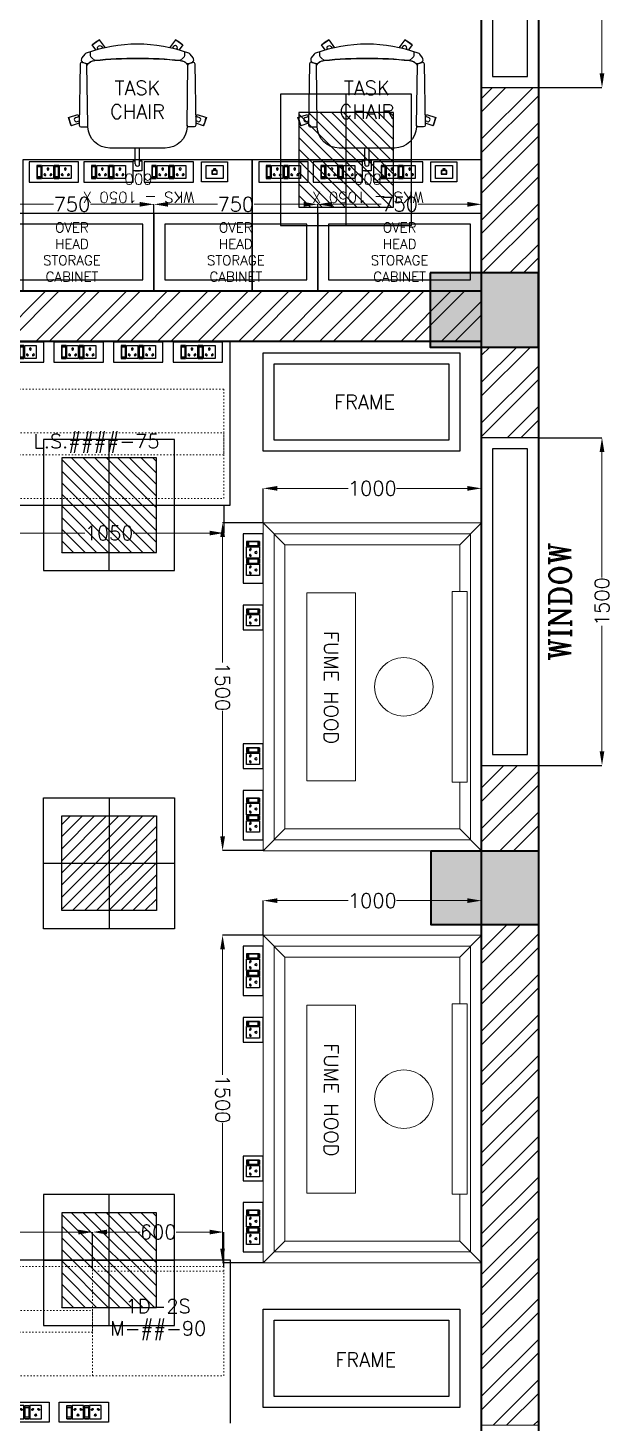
# Model space of a CAD drawing. Extents: x -52083 to 49512, y -145230 to 20224.
# Drawn here: x -26394 to -23734, y -121731 to -115345 of the extents above; entities that cross this region are included whole.
import ezdxf
from ezdxf.enums import TextEntityAlignment as Align

# ---------------------------------------------------------------- set-up
doc = ezdxf.new("R2010")
doc.units = 0
doc.header["$LTSCALE"] = 0.5
doc.header["$MEASUREMENT"] = 0
doc.header["$PDMODE"] = 32
doc.linetypes.add('ACAD_ISO03W100', pattern=[30, 12, -18])
for name, color, linetype, lineweight in [('COL', 1, 'Continuous', 35), ('DIM', 3, 'Continuous', 5), ('ELE-36W EMERGENCY  LED LIGHT', 7, 'Continuous', 25), ('ELE-36W LED LIGHT', 210, 'Continuous', 25), ('Hatch-1', 8, 'Continuous', 5), ('Sa-Block Text', 7, 'Continuous', 18), ('SUDHA', 7, 'Continuous', 13), ('wall-1', 7, 'Continuous', 35)]:
    doc.layers.add(name, color=color, linetype=linetype, lineweight=lineweight)
for name, color, linetype in [('ELE 36W EMERGENCY LIGHT', 5, 'Continuous'), ('ELE 36W LED LIGHT', 6, 'Continuous'), ('Godrej chairs', 22, 'Continuous'), ('Godrej Furniture', 21, 'Continuous'), ('PDF_Text', 5, 'Continuous'), ('SA-3MRP', 1, 'Continuous'), ('SA-6MRP', 1, 'Continuous'), ('SA-6MUP', 223, 'Continuous'), ('SA-FUR', 3, 'Continuous'), ('SA-Lan', 3, 'Continuous')]:
    doc.layers.add(name, color=color, linetype=linetype)
doc.styles.add('RomanS', font='romans.shx')
doc.styles.get("Standard").update_dxf_attribs({"font": 'romans.shx'})
doc.dimstyles.new('Sa-dim', dxfattribs={"dimtxt": 65, "dimasz": 65, "dimexe": 0, "dimexo": 0, "dimtad": 0, "dimdec": 0, "dimdsep": 46, "dimtxsty": 'Standard', "dimcen": 0, "dimclrd": 256, "dimclre": 7, "dimclrt": 1, "dimadec": 0, "dimazin": 0, "dimtfac": 1, "dimtdec": 0, "dimtmove": 0, "dimatfit": 3, "dimfxl": 1, "dimlwd": -1, "dimarcsym": 0})
pattern_1 = [(45, (22946.7, -16431.28), (-92.80777, 92.80777), []), (45, (23008.57, -16431.28), (-92.80777, 92.80777), [])]

# ---------------------------------------------------------------- blocks, each defined once
blk = doc.blocks.new('*U109')
at = {"color": 5}
blk.add_wipeout([(50, 400), (50, 240), (1450, 240), (1450, 400)], dxfattribs=at)
blk.add_wipeout([(0, 450), (0, 190), (1500, 190), (1500, 450)], dxfattribs=at)
for points in [[(0, 450), (0, 190), (1500, 190), (1500, 450)], [(50, 400), (50, 240), (1450, 240), (1450, 400)]]:
    blk.add_lwpolyline(points, close=True, dxfattribs=at)
blk = doc.blocks.new('*D951')
at = {"layer": 'Defpoints', "color": 0}
for p in [(-24057.5, -114118), (-23766.3, -114118), (-24057.5, -115618)]:
    blk.add_point(p, dxfattribs=at)
at = {"layer": 'DIM', "color": 7, "lineweight": -2}
for p, q in [((-24057.5, -114118), (-23766.3, -114118)), ((-24057.5, -115618), (-23766.3, -115618))]:
    blk.add_line(p, q, dxfattribs=at)
at = {"layer": 'DIM'}
for p, q in [((-23766.3, -114183), (-23766.3, -114757.5)), ((-23766.3, -115553), (-23766.3, -114978.5))]:
    blk.add_line(p, q, dxfattribs=at)
for points in [[(-23777.1, -114183), (-23755.5, -114183), (-23766.3, -114118)], [(-23777.1, -115553), (-23755.5, -115553), (-23766.3, -115618)]]:
    blk.add_solid(points, dxfattribs=at)
at = {"layer": 'DIM', "color": 1, "insert": (-23766.3, -114868), "char_height": 65, "attachment_point": 5, "rotation": 90}
blk.add_mtext('1500', dxfattribs=at)
blk = doc.blocks.new('*D956')
at = {"layer": 'Defpoints', "color": 0}
for p in [(-24057.5, -117220.8), (-23766.3, -117220.8), (-24057.5, -118720.8)]:
    blk.add_point(p, dxfattribs=at)
at = {"layer": 'DIM', "color": 7, "lineweight": -2}
for p, q in [((-24057.5, -117220.8), (-23766.3, -117220.8)), ((-24057.5, -118720.8), (-23766.3, -118720.8))]:
    blk.add_line(p, q, dxfattribs=at)
at = {"layer": 'DIM'}
for p, q in [((-23766.3, -117285.8), (-23766.3, -117860.3)), ((-23766.3, -118655.8), (-23766.3, -118081.3))]:
    blk.add_line(p, q, dxfattribs=at)
for points in [[(-23777.1, -117285.8), (-23755.5, -117285.8), (-23766.3, -117220.8)], [(-23777.1, -118655.8), (-23755.5, -118655.8), (-23766.3, -118720.8)]]:
    blk.add_solid(points, dxfattribs=at)
at = {"layer": 'DIM', "color": 1, "insert": (-23766.3, -117970.8), "char_height": 65, "attachment_point": 5, "rotation": 90}
blk.add_mtext('1500', dxfattribs=at)
blk = doc.blocks.new('Taskchair')
at = {"layer": 'Godrej chairs', "color": 7, "ltscale": 10}
for p, q in [((-214.6, 220.3), (-214.6, 220.3)), ((-282.4, -81.2), (-266.1, -76)), ((-276.2, -100.3), (-266.5, -97.1)), ((282.4, -81.2), (266.1, -76)), ((276.2, -100.3), (266.5, -97.1)), ((-10, -293.7), (-10, -221.3)), ((10, -293.7), (10, -221.3))]:
    blk.add_line(p, q, dxfattribs=at)
for points in [[(-190.2, 227.7), (-207.2, 251.2), (-174.8, 274.7), (-148.4, 238.3)], [(148.4, 238.3), (174.8, 274.7), (207.2, 251.2), (190.2, 227.7)], [(-241.7, 208.3), (-241.7, 208.3)], [(-234.9, 213.3), (-234.9, 213.3)], [(164.5, 243.5), (164.5, 243.5)], [(180.7, 231.7), (180.7, 231.7)], [(214.6, 220.3), (214.6, 220.3)], [(214.6, 220.3), (214.6, 220.3)], [(214.6, 220.3), (214.6, 220.3)], [(241.7, 208.3), (241.7, 208.3)], [(-218.9, 171.1), (-218.9, 171.1)], [(-218.9, 171.1), (-218.9, 171.1)], [(-195, 179.1), (-195, 179.1)], [(195, 179.1), (195, 179.1)], [(218.9, 171.1), (218.9, 171.1)], [(218.9, 171.1), (218.9, 171.1)], [(218.9, 171.1), (218.9, 171.1)], [(-266.6, -107.7), (-302.9, -119.5), (-315.3, -81.4), (-272.5, -67.5), (-269.4, -77)], [(269.4, -77), (272.5, -67.5), (315.3, -81.4), (302.9, -119.5), (266.6, -107.7)], [(10, -280), (20, -280), (20, -325), (-20, -325), (-20, -280), (-10, -280)]]:
    blk.add_lwpolyline(points, dxfattribs=at)
for points in [[(-174.5, 274.2, 0.030798), (-206.8, 250.7)], [(206.8, 250.7, 0.030798), (174.5, 274.2)], [(221.5, 169, 0.261227), (235.8, 165.9, 0.000719), (251.5, 171, 0.414214), (254.3, 192), (241.7, 208.3, 0.143437), (234.9, 213.3, 0.174712), (-234.9, 213.3, 0.143437), (-241.7, 208.3), (-254.3, 192, 0.414214), (-251.5, 171, 0.000719), (-235.8, 165.9, 0.261227), (-221.5, 169, -0.182992), (-195, 179.1), (-209.5, 191.6, -0.217315), (-214.6, 202.9), (-214.6, 220.3)], [(-179.9, 230.6), (-180.7, 231.7, -1), (-164.5, 243.5), (-159, 235.9)], [(179.9, 230.6), (180.7, 231.7, 1), (164.5, 243.5), (159, 235.9)], [(214.6, 220.3), (214.6, 220.3), (214.6, 202.9, -0.217315), (209.5, 191.6), (195, 179.1, -0.161268), (218.9, 171.1), (218.9, 171.1)], [(-231.1, 156.3, -0.28884), (-195, 179.1, -0.051282), (195, 179.1, -0.28884), (231.1, 156.3)], [(196.9, 179, 0.051149), (-195, 179.1)], [(227, -116.4), (226.8, -124.1, -0.405093), (126.8, -220.9), (-126.8, -220.9, -0.405093), (-226.8, -124.1), (-227, -116.4)]]:
    blk.add_lwpolyline(points, format="xyb", dxfattribs=at)
for points in [[(-259.3, -124.1), (-234.5, -124.1, 0.423389), (-227, -116.3), (-231.1, 159.2, 0.318217), (-236.4, 166.1), (-252.5, 171.2, 0.507849), (-262.2, 164), (-266.8, -116.6, 0.413746)], [(259.3, -124.1), (234.5, -124.1, -0.423389), (227, -116.3), (231.1, 159.2, -0.318217), (236.4, 166.1), (252.5, 171.2, -0.507849), (262.2, 164), (266.8, -116.6, -0.413746)]]:
    blk.add_lwpolyline(points, format="xyb", close=True, dxfattribs=at)
for centre, radius, start, end in [((0, 0), 325, 194.47188, 201.52812), ((-279.3, -90.7), 10, 108, 288), ((279.3, -90.7), 10, 252, 72), ((0, 0), 325, 338.47188, 345.52812), ((0, -293.7), 10, 180, 0), ((0, 0), 325, 266.47188, 273.52812)]:
    blk.add_arc(centre, radius, start, end, dxfattribs=at)
at = {"layer": 'PDF_Text', "insert": (0, 0), "char_height": 65, "width": 310.353, "attachment_point": 5}
blk.add_mtext('{\\C1;TASK CHAIR}', dxfattribs=at)
blk = doc.blocks.new('A$C3AAB5AD5')
at = {"layer": 'Godrej Furniture', "color": 1, "ltscale": 10}
blk.add_lwpolyline([(0, 535.2), (1050, 535.2), (1050, 1135.2), (0, 1135.2)], close=True, dxfattribs=at)
at = {"layer": 'Godrej Furniture', "color": 7, "rotation": 180}
blk.add_blockref('Taskchair', (525, 260.2), dxfattribs=at)
at = {"color": 7, "lineweight": 0, "ltscale": 500, "insert": (520.1, 665.3), "char_height": 50, "attachment_point": 5}
blk.add_mtext_dynamic_manual_height_columns('WKS - 1050 X 600', width=575.671, gutter_width=1, heights=[0], dxfattribs=at)
blk = doc.blocks.new('*U123')
at = {"color": 30}
for points in [[(-750, -355), (0, -355), (0, 0), (-750, 0)], [(-700, -305), (-50, -305), (-50, -50), (-700, -50)]]:
    blk.add_lwpolyline(points, close=True, dxfattribs=at)
blk = doc.blocks.new('*D1019')
at = {"layer": 'Defpoints', "color": 0}
for p in [(-25817.5, -116152.5), (-26567.5, -116193.7), (-25817.5, -116193.7)]:
    blk.add_point(p, dxfattribs=at)
at = {"layer": 'DIM', "color": 7, "lineweight": -2}
for p, q in [((-26567.5, -116193.7), (-26567.5, -116152.5)), ((-25817.5, -116193.7), (-25817.5, -116152.5))]:
    blk.add_line(p, q, dxfattribs=at)
at = {"layer": 'DIM'}
for p, q in [((-26502.5, -116152.5), (-26276.7, -116152.5)), ((-25882.5, -116152.5), (-26108.3, -116152.5))]:
    blk.add_line(p, q, dxfattribs=at)
for points in [[(-26502.5, -116141.7), (-26502.5, -116163.3), (-26567.5, -116152.5)], [(-25882.5, -116141.7), (-25882.5, -116163.3), (-25817.5, -116152.5)]]:
    blk.add_solid(points, dxfattribs=at)
at = {"layer": 'DIM', "color": 1, "insert": (-26192.5, -116152.5), "char_height": 65, "attachment_point": 5}
blk.add_mtext('750', dxfattribs=at)
blk = doc.blocks.new('*D1020')
at = {"layer": 'Defpoints', "color": 0}
for p in [(-25067.5, -116152.5), (-25817.5, -116193.7), (-25067.5, -116193.7)]:
    blk.add_point(p, dxfattribs=at)
at = {"layer": 'DIM', "color": 7, "lineweight": -2}
for p, q in [((-25817.5, -116193.7), (-25817.5, -116152.5)), ((-25067.5, -116193.7), (-25067.5, -116152.5))]:
    blk.add_line(p, q, dxfattribs=at)
at = {"layer": 'DIM'}
for p, q in [((-25752.5, -116152.5), (-25526.7, -116152.5)), ((-25132.5, -116152.5), (-25358.3, -116152.5))]:
    blk.add_line(p, q, dxfattribs=at)
for points in [[(-25752.5, -116141.7), (-25752.5, -116163.3), (-25817.5, -116152.5)], [(-25132.5, -116141.7), (-25132.5, -116163.3), (-25067.5, -116152.5)]]:
    blk.add_solid(points, dxfattribs=at)
at = {"layer": 'DIM', "color": 1, "insert": (-25442.5, -116152.5), "char_height": 65, "attachment_point": 5}
blk.add_mtext('750', dxfattribs=at)
blk = doc.blocks.new('*D1021')
at = {"layer": 'Defpoints', "color": 0}
for p in [(-24317.5, -116152.5), (-25067.5, -116193.7), (-24317.5, -116193.7)]:
    blk.add_point(p, dxfattribs=at)
at = {"layer": 'DIM', "color": 7, "lineweight": -2}
for p, q in [((-25067.5, -116193.7), (-25067.5, -116152.5)), ((-24317.5, -116193.7), (-24317.5, -116152.5))]:
    blk.add_line(p, q, dxfattribs=at)
at = {"layer": 'DIM'}
for p, q in [((-25002.5, -116152.5), (-24776.7, -116152.5)), ((-24382.5, -116152.5), (-24608.3, -116152.5))]:
    blk.add_line(p, q, dxfattribs=at)
for points in [[(-25002.5, -116141.7), (-25002.5, -116163.3), (-25067.5, -116152.5)], [(-24382.5, -116141.7), (-24382.5, -116163.3), (-24317.5, -116152.5)]]:
    blk.add_solid(points, dxfattribs=at)
at = {"layer": 'DIM', "color": 1, "insert": (-24692.5, -116152.5), "char_height": 65, "attachment_point": 5}
blk.add_mtext('750', dxfattribs=at)
blk = doc.blocks.new('*U133')
at = {"ltscale": 300}
for p, q in [((-78.1, 29.8), (-78.1, -29.8)), ((-78.1, 29.8), (-78.1, -29.8)), ((-57.3, 29.8), (-78.1, 29.8)), ((-78.1, 29.8), (-57.3, 29.8)), ((-76.3, 23.3), (-76.3, -23.3)), ((-59.1, 23.3), (-76.3, 23.3)), ((-59.1, -23.3), (-59.1, 23.3)), ((-57.3, -29.8), (-57.3, 29.8)), ((-53.9, 29.8), (-1.7, 29.8)), ((-53.9, -29.8), (-53.9, 29.8)), ((-1.7, 29.8), (-1.7, -29.8)), ((1.7, 29.8), (1.7, -29.8)), ((1.7, 29.8), (1.7, -29.8)), ((22.5, 29.8), (1.7, 29.8)), ((1.7, 29.8), (22.5, 29.8)), ((3.5, 23.3), (3.5, -23.3)), ((20.7, 23.3), (3.5, 23.3)), ((20.7, -23.3), (20.7, 23.3)), ((22.5, -29.8), (22.5, 29.8)), ((25.9, -29.8), (25.9, 29.8)), ((25.9, 29.8), (78.1, 29.8)), ((78.1, 29.8), (78.1, -29.8)), ((-78.1, -29.8), (-57.3, -29.8)), ((-76.3, -21.2), (-59.1, -21.2)), ((-76.3, -23.3), (-59.1, -23.3)), ((-1.7, -29.8), (-53.9, -29.8)), ((1.7, -29.8), (22.5, -29.8)), ((3.5, -21.2), (20.7, -21.2)), ((3.5, -23.3), (20.7, -23.3)), ((78.1, -29.8), (25.9, -29.8))]:
    blk.add_line(p, q, dxfattribs=at)
blk.add_lwpolyline([(-113, -46), (113, -46), (113, 46), (-113, 46)], close=True, dxfattribs=at)
for centre, radius, start, end in [((-27.8, 14.7), 4.06, 307.15837, 232.84163), ((-27.8, 10.6), 2.59, 161.40312, 18.59688), ((52, 14.7), 4.06, 307.15837, 232.84163), ((52, 10.6), 2.59, 161.40312, 18.59688), ((-42.7, -11.6), 3.5, 5.26891, 272.51003), ((-39.9, -14), 2.82, 202.68381, 75.09514), ((-15.7, -14), 2.82, 104.90486, 337.31619), ((-12.9, -11.6), 3.5, 267.48997, 174.73109), ((37.1, -11.6), 3.5, 5.26891, 272.51003), ((39.9, -14), 2.82, 202.68381, 75.09514), ((64.1, -14), 2.82, 104.90486, 337.31619), ((66.9, -11.6), 3.5, 267.48997, 174.73109)]:
    blk.add_arc(centre, radius, start, end, dxfattribs=at)
at = {"layer": 'Sa-Block Text', "flags": 1}
for tag, p in [('PROJECTNAME', (102.4, 776)), ('FLOOR', (102.4, 686.5)), ('LABNAME', (102.4, 577)), ('ITEMNO:', (102.4, 479.7))]:
    blk.add_attdef(tag, text='', height=65, dxfattribs=at).set_placement(p, align=Align.MIDDLE_CENTER)
at = {"layer": 'Sa-Block Text'}
blk.add_attdef('CATALOGUE', text='', height=65, dxfattribs=at).set_placement((102.4, 360.5), align=Align.MIDDLE_CENTER)
blk = doc.blocks.new('*U130')
for p, q in [((-78.1, 29.8), (-78.1, -29.8)), ((-78.1, 29.8), (-78.1, -29.8)), ((-57.3, 29.8), (-78.1, 29.8)), ((-78.1, 29.8), (-57.3, 29.8)), ((-76.3, 23.3), (-76.3, -23.3)), ((-59.1, 23.3), (-76.3, 23.3)), ((-59.1, -23.3), (-59.1, 23.3)), ((-57.3, -29.8), (-57.3, 29.8)), ((-53.9, 29.8), (-1.7, 29.8)), ((-53.9, -29.8), (-53.9, 29.8)), ((-1.7, 29.8), (-1.7, -29.8)), ((1.7, 29.8), (1.7, -29.8)), ((1.7, 29.8), (1.7, -29.8)), ((22.5, 29.8), (1.7, 29.8)), ((1.7, 29.8), (22.5, 29.8)), ((3.5, 23.3), (3.5, -23.3)), ((20.7, 23.3), (3.5, 23.3)), ((20.7, -23.3), (20.7, 23.3)), ((22.5, -29.8), (22.5, 29.8)), ((25.9, -29.8), (25.9, 29.8)), ((25.9, 29.8), (78.1, 29.8)), ((78.1, 29.8), (78.1, -29.8)), ((-78.1, -29.8), (-57.3, -29.8)), ((-76.3, -21.2), (-59.1, -21.2)), ((-76.3, -23.3), (-59.1, -23.3)), ((-1.7, -29.8), (-53.9, -29.8)), ((1.7, -29.8), (22.5, -29.8)), ((3.5, -21.2), (20.7, -21.2)), ((3.5, -23.3), (20.7, -23.3)), ((78.1, -29.8), (25.9, -29.8))]:
    blk.add_line(p, q)
blk.add_lwpolyline([(-113, -46), (113, -46), (113, 46), (-113, 46)], close=True)
for centre, radius, start, end in [((-27.8, 14.7), 4.06, 307.15837, 232.84163), ((-27.8, 10.6), 2.59, 161.40312, 18.59688), ((52, 14.7), 4.06, 307.15837, 232.84163), ((52, 10.6), 2.59, 161.40312, 18.59688), ((-42.7, -11.6), 3.5, 5.26891, 272.51003), ((-39.9, -14), 2.82, 202.68381, 75.09514), ((-15.7, -14), 2.82, 104.90486, 337.31619), ((-12.9, -11.6), 3.5, 267.48997, 174.73109), ((37.1, -11.6), 3.5, 5.26891, 272.51003), ((39.9, -14), 2.82, 202.68381, 75.09514), ((64.1, -14), 2.82, 104.90486, 337.31619), ((66.9, -11.6), 3.5, 267.48997, 174.73109)]:
    blk.add_arc(centre, radius, start, end)
at = {"layer": 'Sa-Block Text', "flags": 1}
for tag, p in [('PROJECTNAME', (14.8, 619.1)), ('FLOOR', (14.8, 529.6)), ('LABNAME', (14.8, 420.1)), ('ITEMNO:', (14.8, 322.8))]:
    blk.add_attdef(tag, text='', height=65, dxfattribs=at).set_placement(p, align=Align.MIDDLE_CENTER)
at = {"layer": 'Sa-Block Text'}
blk.add_attdef('CATALOGUE', text='', height=65, dxfattribs=at).set_placement((14.8, 173.9), align=Align.MIDDLE_CENTER)
blk = doc.blocks.new('*U132')
for points in [[(-59.4, 46), (59.4, 46), (59.4, -46), (-59.4, -46)], [(-39.1, 29.8), (39.1, 29.8), (39.1, -29.8), (-39.1, -29.8)], [(12.4, 5.6), (5.4, 5.6), (5.4, 14.6), (-5.4, 14.6), (-5.4, 5.6), (-12.4, 5.6), (-12.4, -10.5), (12.4, -10.5)], [(11.1, 4.3), (4.1, 4.3), (4.1, 13.4), (-4.1, 13.4), (-4.1, 4.3), (-11.1, 4.3), (-11.1, -9.2), (11.1, -9.2)]]:
    blk.add_lwpolyline(points, close=True)
at = {"layer": 'Sa-Block Text', "flags": 1}
for tag, p in [('PROJECTNAME', (15.2, 670.6)), ('FLOOR', (15.2, 581.1)), ('LABNAME', (15.2, 471.6)), ('ITEMNO:', (15.2, 374.3))]:
    blk.add_attdef(tag, text='', height=65, dxfattribs=at).set_placement(p, align=Align.MIDDLE_CENTER)
at = {"layer": 'Sa-Block Text'}
blk.add_attdef('CATALOGUE', text='', height=65, dxfattribs=at).set_placement((15.2, 223), align=Align.MIDDLE_CENTER)
blk = doc.blocks.new('*U125')
at = {"layer": 'SUDHA', "color": 1}
for p, q in [((100, -100), (0, 0)), ((1400, -100), (1500, 0)), ((50, -50), (1450, -50)), ((50, -50), (50, -950)), ((1450, -50), (1450, -950)), ((100, -900), (0, -1000)), ((50, -950), (1450, -950)), ((1400, -900), (1500, -1000))]:
    blk.add_line(p, q, dxfattribs=at)
for points in [[(0, -1000), (1500, -1000), (1500, 0), (0, 0)], [(314, -66), (1186, -66), (1186, -134), (314, -134)], [(320, -576.4), (1180, -576.4), (1180, -800), (320, -800)]]:
    blk.add_lwpolyline(points, close=True, dxfattribs=at)
blk.add_lwpolyline([(314, -100), (100, -100), (100, -900), (1400, -900), (1400, -100), (1186, -100)], dxfattribs=at)
blk.add_circle((750, -355.8), 134, dxfattribs=at)
blk.add_attdef('TITLE', text='', height=65).set_placement((750, -688.2), align=Align.MIDDLE_CENTER)
blk = doc.blocks.new('*U122')
at = {"color": 30}
for points in [[(-900, -450), (0, -450), (0, 0), (-900, 0)], [(-850, -400), (-50, -400), (-50, -50), (-850, -50)]]:
    blk.add_lwpolyline(points, close=True, dxfattribs=at)
blk = doc.blocks.new('*D1022')
at = {"layer": 'Defpoints', "color": 0}
for p in [(-24317.5, -119339.4), (-25317.5, -119497.6), (-24317.5, -119497.6)]:
    blk.add_point(p, dxfattribs=at)
at = {"layer": 'DIM', "color": 7, "lineweight": -2}
for p, q in [((-25317.5, -119497.6), (-25317.5, -119339.4)), ((-24317.5, -119497.6), (-24317.5, -119339.4))]:
    blk.add_line(p, q, dxfattribs=at)
at = {"layer": 'DIM'}
for p, q in [((-25252.5, -119339.4), (-24928, -119339.4)), ((-24382.5, -119339.4), (-24707, -119339.4))]:
    blk.add_line(p, q, dxfattribs=at)
for points in [[(-25252.5, -119328.6), (-25252.5, -119350.3), (-25317.5, -119339.4)], [(-24382.5, -119328.6), (-24382.5, -119350.3), (-24317.5, -119339.4)]]:
    blk.add_solid(points, dxfattribs=at)
at = {"layer": 'DIM', "color": 1, "insert": (-24817.5, -119339.4), "char_height": 65, "attachment_point": 5}
blk.add_mtext('1000', dxfattribs=at)
blk = doc.blocks.new('*U604')
for p, q in [((-78.1, 29.8), (-78.1, -29.8)), ((-78.1, 29.8), (-78.1, -29.8)), ((-57.3, 29.8), (-78.1, 29.8)), ((-78.1, 29.8), (-57.3, 29.8)), ((-76.3, 23.3), (-76.3, -23.3)), ((-59.1, 23.3), (-76.3, 23.3)), ((-59.1, -23.3), (-59.1, 23.3)), ((-57.3, -29.8), (-57.3, 29.8)), ((-53.9, 29.8), (-1.7, 29.8)), ((-53.9, -29.8), (-53.9, 29.8)), ((-1.7, 29.8), (-1.7, -29.8)), ((1.7, 29.8), (1.7, -29.8)), ((1.7, 29.8), (1.7, -29.8)), ((22.5, 29.8), (1.7, 29.8)), ((1.7, 29.8), (22.5, 29.8)), ((3.5, 23.3), (3.5, -23.3)), ((20.7, 23.3), (3.5, 23.3)), ((20.7, -23.3), (20.7, 23.3)), ((22.5, -29.8), (22.5, 29.8)), ((25.9, -29.8), (25.9, 29.8)), ((25.9, 29.8), (78.1, 29.8)), ((78.1, 29.8), (78.1, -29.8)), ((-78.1, -29.8), (-57.3, -29.8)), ((-76.3, -21.2), (-59.1, -21.2)), ((-76.3, -23.3), (-59.1, -23.3)), ((-1.7, -29.8), (-53.9, -29.8)), ((1.7, -29.8), (22.5, -29.8)), ((3.5, -21.2), (20.7, -21.2)), ((3.5, -23.3), (20.7, -23.3)), ((78.1, -29.8), (25.9, -29.8))]:
    blk.add_line(p, q)
blk.add_lwpolyline([(-113, -46), (113, -46), (113, 46), (-113, 46)], close=True)
for centre, radius, start, end in [((-27.8, 14.7), 4.06, 307.15837, 232.84163), ((-27.8, 10.6), 2.59, 161.40312, 18.59688), ((52, 14.7), 4.06, 307.15837, 232.84163), ((52, 10.6), 2.59, 161.40312, 18.59688), ((-42.7, -11.6), 3.5, 5.26891, 272.51003), ((-39.9, -14), 2.82, 202.68381, 75.09514), ((-15.7, -14), 2.82, 104.90486, 337.31619), ((-12.9, -11.6), 3.5, 267.48997, 174.73109), ((37.1, -11.6), 3.5, 5.26891, 272.51003), ((39.9, -14), 2.82, 202.68381, 75.09514), ((64.1, -14), 2.82, 104.90486, 337.31619), ((66.9, -11.6), 3.5, 267.48997, 174.73109)]:
    blk.add_arc(centre, radius, start, end)
at = {"layer": 'Sa-Block Text', "flags": 1}
for tag, p in [('PROJECTNAME', (14.8, 619.1)), ('FLOOR', (14.8, 529.6)), ('LABNAME', (14.8, 420.1)), ('ITEMNO:', (14.8, 322.8))]:
    blk.add_attdef(tag, text='', height=65, dxfattribs=at).set_placement(p, align=Align.MIDDLE_CENTER)
at = {"layer": 'Sa-Block Text'}
blk.add_attdef('CATALOGUE', text='', height=65, dxfattribs=at).set_placement((14.8, 173.9), align=Align.MIDDLE_CENTER)
blk = doc.blocks.new('*U605')
at = {"ltscale": 300}
for p, q in [((-78.1, 29.8), (-78.1, -29.8)), ((-78.1, 29.8), (-78.1, -29.8)), ((-57.3, 29.8), (-78.1, 29.8)), ((-78.1, 29.8), (-57.3, 29.8)), ((-76.3, 23.3), (-76.3, -23.3)), ((-59.1, 23.3), (-76.3, 23.3)), ((-59.1, -23.3), (-59.1, 23.3)), ((-57.3, -29.8), (-57.3, 29.8)), ((-53.9, 29.8), (-1.7, 29.8)), ((-53.9, -29.8), (-53.9, 29.8)), ((-1.7, 29.8), (-1.7, -29.8)), ((1.7, 29.8), (1.7, -29.8)), ((1.7, 29.8), (1.7, -29.8)), ((22.5, 29.8), (1.7, 29.8)), ((1.7, 29.8), (22.5, 29.8)), ((3.5, 23.3), (3.5, -23.3)), ((20.7, 23.3), (3.5, 23.3)), ((20.7, -23.3), (20.7, 23.3)), ((22.5, -29.8), (22.5, 29.8)), ((25.9, -29.8), (25.9, 29.8)), ((25.9, 29.8), (78.1, 29.8)), ((78.1, 29.8), (78.1, -29.8)), ((-78.1, -29.8), (-57.3, -29.8)), ((-76.3, -21.2), (-59.1, -21.2)), ((-76.3, -23.3), (-59.1, -23.3)), ((-1.7, -29.8), (-53.9, -29.8)), ((1.7, -29.8), (22.5, -29.8)), ((3.5, -21.2), (20.7, -21.2)), ((3.5, -23.3), (20.7, -23.3)), ((78.1, -29.8), (25.9, -29.8))]:
    blk.add_line(p, q, dxfattribs=at)
blk.add_lwpolyline([(-113, -46), (113, -46), (113, 46), (-113, 46)], close=True, dxfattribs=at)
for centre, radius, start, end in [((-27.8, 14.7), 4.06, 307.15837, 232.84163), ((-27.8, 10.6), 2.59, 161.40312, 18.59688), ((52, 14.7), 4.06, 307.15837, 232.84163), ((52, 10.6), 2.59, 161.40312, 18.59688), ((-42.7, -11.6), 3.5, 5.26891, 272.51003), ((-39.9, -14), 2.82, 202.68381, 75.09514), ((-15.7, -14), 2.82, 104.90486, 337.31619), ((-12.9, -11.6), 3.5, 267.48997, 174.73109), ((37.1, -11.6), 3.5, 5.26891, 272.51003), ((39.9, -14), 2.82, 202.68381, 75.09514), ((64.1, -14), 2.82, 104.90486, 337.31619), ((66.9, -11.6), 3.5, 267.48997, 174.73109)]:
    blk.add_arc(centre, radius, start, end, dxfattribs=at)
at = {"layer": 'Sa-Block Text', "flags": 1}
for tag, p in [('PROJECTNAME', (102.4, 776)), ('FLOOR', (102.4, 686.5)), ('LABNAME', (102.4, 577)), ('ITEMNO:', (102.4, 479.7))]:
    blk.add_attdef(tag, text='', height=65, dxfattribs=at).set_placement(p, align=Align.MIDDLE_CENTER)
at = {"layer": 'Sa-Block Text'}
blk.add_attdef('CATALOGUE', text='', height=65, dxfattribs=at).set_placement((102.4, 360.5), align=Align.MIDDLE_CENTER)
blk = doc.blocks.new('*D1122')
at = {"layer": 'Defpoints', "color": 0}
for p in [(-25502.9, -119497.6), (-25317.5, -119497.6), (-25317.5, -120997.6)]:
    blk.add_point(p, dxfattribs=at)
at = {"layer": 'DIM', "color": 7, "lineweight": -2}
for p, q in [((-25317.5, -119497.6), (-25502.9, -119497.6)), ((-25317.5, -120997.6), (-25502.9, -120997.6))]:
    blk.add_line(p, q, dxfattribs=at)
at = {"layer": 'DIM'}
for p, q in [((-25502.9, -119562.6), (-25502.9, -120137.1)), ((-25502.9, -120932.6), (-25502.9, -120358.1))]:
    blk.add_line(p, q, dxfattribs=at)
for points in [[(-25513.7, -119562.6), (-25492.1, -119562.6), (-25502.9, -119497.6)], [(-25513.7, -120932.6), (-25492.1, -120932.6), (-25502.9, -120997.6)]]:
    blk.add_solid(points, dxfattribs=at)
at = {"layer": 'DIM', "color": 1, "insert": (-25502.9, -120247.6), "char_height": 65, "attachment_point": 5, "rotation": 270}
blk.add_mtext('1500', dxfattribs=at)
blk = doc.blocks.new('*U606')
at = {"ltscale": 300}
for p, q in [((-78.1, 29.8), (-78.1, -29.8)), ((-78.1, 29.8), (-78.1, -29.8)), ((-57.3, 29.8), (-78.1, 29.8)), ((-78.1, 29.8), (-57.3, 29.8)), ((-76.3, 23.3), (-76.3, -23.3)), ((-59.1, 23.3), (-76.3, 23.3)), ((-59.1, -23.3), (-59.1, 23.3)), ((-57.3, -29.8), (-57.3, 29.8)), ((-53.9, 29.8), (-1.7, 29.8)), ((-53.9, -29.8), (-53.9, 29.8)), ((-1.7, 29.8), (-1.7, -29.8)), ((1.7, 29.8), (1.7, -29.8)), ((1.7, 29.8), (1.7, -29.8)), ((22.5, 29.8), (1.7, 29.8)), ((1.7, 29.8), (22.5, 29.8)), ((3.5, 23.3), (3.5, -23.3)), ((20.7, 23.3), (3.5, 23.3)), ((20.7, -23.3), (20.7, 23.3)), ((22.5, -29.8), (22.5, 29.8)), ((25.9, -29.8), (25.9, 29.8)), ((25.9, 29.8), (78.1, 29.8)), ((78.1, 29.8), (78.1, -29.8)), ((-78.1, -29.8), (-57.3, -29.8)), ((-76.3, -21.2), (-59.1, -21.2)), ((-76.3, -23.3), (-59.1, -23.3)), ((-1.7, -29.8), (-53.9, -29.8)), ((1.7, -29.8), (22.5, -29.8)), ((3.5, -21.2), (20.7, -21.2)), ((3.5, -23.3), (20.7, -23.3)), ((78.1, -29.8), (25.9, -29.8))]:
    blk.add_line(p, q, dxfattribs=at)
blk.add_lwpolyline([(-113, -46), (113, -46), (113, 46), (-113, 46)], close=True, dxfattribs=at)
for centre, radius, start, end in [((-27.8, 14.7), 4.06, 307.15837, 232.84163), ((-27.8, 10.6), 2.59, 161.40312, 18.59688), ((52, 14.7), 4.06, 307.15837, 232.84163), ((52, 10.6), 2.59, 161.40312, 18.59688), ((-42.7, -11.6), 3.5, 5.26891, 272.51003), ((-39.9, -14), 2.82, 202.68381, 75.09514), ((-15.7, -14), 2.82, 104.90486, 337.31619), ((-12.9, -11.6), 3.5, 267.48997, 174.73109), ((37.1, -11.6), 3.5, 5.26891, 272.51003), ((39.9, -14), 2.82, 202.68381, 75.09514), ((64.1, -14), 2.82, 104.90486, 337.31619), ((66.9, -11.6), 3.5, 267.48997, 174.73109)]:
    blk.add_arc(centre, radius, start, end, dxfattribs=at)
at = {"layer": 'Sa-Block Text', "flags": 1}
for tag, p in [('PROJECTNAME', (102.4, 776)), ('FLOOR', (102.4, 686.5)), ('LABNAME', (102.4, 577)), ('ITEMNO:', (102.4, 479.7))]:
    blk.add_attdef(tag, text='', height=65, dxfattribs=at).set_placement(p, align=Align.MIDDLE_CENTER)
at = {"layer": 'Sa-Block Text'}
blk.add_attdef('CATALOGUE', text='', height=65, dxfattribs=at).set_placement((102.4, 360.5), align=Align.MIDDLE_CENTER)
blk = doc.blocks.new('3M-RP')
for p, q in [((18.3, 75.8), (18.3, 16.2)), ((18.3, 75.8), (18.3, 16.2)), ((39.1, 75.8), (18.3, 75.8)), ((18.3, 75.8), (39.1, 75.8)), ((20.1, 69.3), (20.1, 22.7)), ((37.3, 69.3), (20.1, 69.3)), ((37.3, 22.7), (37.3, 69.3)), ((39.1, 16.2), (39.1, 75.8)), ((42.5, 75.8), (94.7, 75.8)), ((42.5, 16.2), (42.5, 75.8)), ((94.7, 75.8), (94.7, 16.2)), ((18.3, 16.2), (39.1, 16.2)), ((20.1, 24.8), (37.3, 24.8)), ((20.1, 22.7), (37.3, 22.7)), ((94.7, 16.2), (42.5, 16.2))]:
    blk.add_line(p, q)
blk.add_lwpolyline([(0, 0), (113, 0), (113, 92), (0, 92)], close=True)
for centre, radius, start, end in [((68.6, 60.7), 4.06, 307.15837, 232.84163), ((53.7, 34.4), 3.5, 5.26891, 272.51003), ((56.5, 32), 2.82, 202.68381, 75.09514), ((68.6, 56.6), 2.59, 161.40312, 18.59688), ((80.7, 32), 2.82, 104.90486, 337.31619), ((83.5, 34.4), 3.5, 267.48997, 174.73109)]:
    blk.add_arc(centre, radius, start, end)
at = {"layer": 'Sa-Block Text', "flags": 1}
for tag, p in [('LAB', (56.5, 92)), ('ITEM', (56.5, -35)), ('CATALOGUE', (87, -160))]:
    blk.add_attdef(tag, text='', height=65, dxfattribs=at).set_placement(p, align=Align.MIDDLE_CENTER)
blk = doc.blocks.new('*D1123')
at = {"layer": 'Defpoints', "color": 0}
for p in [(-25502.9, -117610.7), (-25317.5, -117610.7), (-25317.5, -119110.7)]:
    blk.add_point(p, dxfattribs=at)
at = {"layer": 'DIM', "color": 7, "lineweight": -2}
for p, q in [((-25317.5, -117610.7), (-25502.9, -117610.7)), ((-25317.5, -119110.7), (-25502.9, -119110.7))]:
    blk.add_line(p, q, dxfattribs=at)
at = {"layer": 'DIM'}
for p, q in [((-25502.9, -117675.7), (-25502.9, -118250.2)), ((-25502.9, -119045.7), (-25502.9, -118471.2))]:
    blk.add_line(p, q, dxfattribs=at)
for points in [[(-25513.7, -117675.7), (-25492.1, -117675.7), (-25502.9, -117610.7)], [(-25513.7, -119045.7), (-25492.1, -119045.7), (-25502.9, -119110.7)]]:
    blk.add_solid(points, dxfattribs=at)
at = {"layer": 'DIM', "color": 1, "insert": (-25502.9, -118360.7), "char_height": 65, "attachment_point": 5, "rotation": 270}
blk.add_mtext('1500', dxfattribs=at)
blk = doc.blocks.new('*U603')
at = {"layer": 'SA-FUR', "color": 230, "linetype": 'ACAD_ISO03W100', "lineweight": 13}
blk.add_line((600, 20), (0, 20), dxfattribs=at)
blk.add_lwpolyline([(0, 500), (600, 500), (600, 0), (0, 0)], close=True, dxfattribs=at)
at = {"layer": 'SA-FUR', "color": 7}
for tag, p in [('TAG', (300, 250)), ('TAG-2', (300, 148.4))]:
    blk.add_attdef(tag, text='', height=65, dxfattribs=at).set_placement(p, align=Align.CENTER)
blk = doc.blocks.new('*D1153')
at = {"layer": 'Defpoints', "color": 0}
for p in [(-25497.7, -120856.4), (-26097.7, -121014.6), (-25497.7, -121014.6)]:
    blk.add_point(p, dxfattribs=at)
at = {"layer": 'DIM', "color": 7, "lineweight": -2}
for p, q in [((-26097.7, -121014.6), (-26097.7, -120856.4)), ((-25497.7, -121014.6), (-25497.7, -120856.4))]:
    blk.add_line(p, q, dxfattribs=at)
at = {"layer": 'DIM'}
for p, q in [((-26032.7, -120856.4), (-25880.4, -120856.4)), ((-25562.7, -120856.4), (-25715.1, -120856.4))]:
    blk.add_line(p, q, dxfattribs=at)
for points in [[(-26032.7, -120845.6), (-26032.7, -120867.2), (-26097.7, -120856.4)], [(-25562.7, -120845.6), (-25562.7, -120867.2), (-25497.7, -120856.4)]]:
    blk.add_solid(points, dxfattribs=at)
at = {"layer": 'DIM', "color": 1, "insert": (-25797.7, -120856.4), "char_height": 65, "attachment_point": 5}
blk.add_mtext('600', dxfattribs=at)
blk = doc.blocks.new('*D1154')
at = {"layer": 'Defpoints', "color": 0}
for p in [(-26097.7, -120856.4), (-26097.7, -120984.6), (-27147.7, -121026.6)]:
    blk.add_point(p, dxfattribs=at)
at = {"layer": 'DIM', "color": 7, "lineweight": -2}
for p, q in [((-27147.7, -121026.6), (-27147.7, -120856.4)), ((-26097.7, -120984.6), (-26097.7, -120856.4))]:
    blk.add_line(p, q, dxfattribs=at)
at = {"layer": 'DIM'}
for p, q in [((-27082.7, -120856.4), (-26733.3, -120856.4)), ((-26162.7, -120856.4), (-26512.2, -120856.4))]:
    blk.add_line(p, q, dxfattribs=at)
for points in [[(-27082.7, -120845.6), (-27082.7, -120867.2), (-27147.7, -120856.4)], [(-26162.7, -120845.6), (-26162.7, -120867.2), (-26097.7, -120856.4)]]:
    blk.add_solid(points, dxfattribs=at)
at = {"layer": 'DIM', "color": 1, "insert": (-26622.7, -120856.4), "char_height": 65, "attachment_point": 5}
blk.add_mtext('1050', dxfattribs=at)
blk = doc.blocks.new('WT-1050')
at = {"layer": 'SA-FUR', "color": 230, "linetype": 'ACAD_ISO03W100', "lineweight": 13}
for points in [[(-1050, 0), (0, 0), (0, 500), (-1050, 500)], [(-1050, 300), (0, 300), (0, 200), (-1050, 200)]]:
    blk.add_lwpolyline(points, close=True, dxfattribs=at)
blk = doc.blocks.new('*D890')
at = {"layer": 'Defpoints', "color": 0}
for p in [(-26547.5, -117486.8), (-25497.5, -117528.8), (-25497.5, -117657)]:
    blk.add_point(p, dxfattribs=at)
at = {"layer": 'DIM', "color": 7, "lineweight": -2}
for p, q in [((-26547.5, -117486.8), (-26547.5, -117657)), ((-25497.5, -117528.8), (-25497.5, -117657))]:
    blk.add_line(p, q, dxfattribs=at)
at = {"layer": 'DIM'}
for p, q in [((-26482.5, -117657), (-26133, -117657)), ((-25562.5, -117657), (-25912, -117657))]:
    blk.add_line(p, q, dxfattribs=at)
for points in [[(-26482.5, -117646.2), (-26482.5, -117667.8), (-26547.5, -117657)], [(-25562.5, -117646.2), (-25562.5, -117667.8), (-25497.5, -117657)]]:
    blk.add_solid(points, dxfattribs=at)
at = {"layer": 'DIM', "color": 1, "insert": (-26022.5, -117657), "char_height": 65, "attachment_point": 5}
blk.add_mtext('1050', dxfattribs=at)
blk = doc.blocks.new('*D918')
at = {"layer": 'Defpoints', "color": 0}
for p in [(-24317.5, -117452.5), (-25317.5, -117610.7), (-24317.5, -117610.7)]:
    blk.add_point(p, dxfattribs=at)
at = {"layer": 'DIM', "color": 7, "lineweight": -2}
for p, q in [((-25317.5, -117610.7), (-25317.5, -117452.5)), ((-24317.5, -117610.7), (-24317.5, -117452.5))]:
    blk.add_line(p, q, dxfattribs=at)
at = {"layer": 'DIM'}
for p, q in [((-25252.5, -117452.5), (-24928, -117452.5)), ((-24382.5, -117452.5), (-24707, -117452.5))]:
    blk.add_line(p, q, dxfattribs=at)
for points in [[(-25252.5, -117441.7), (-25252.5, -117463.4), (-25317.5, -117452.5)], [(-24382.5, -117441.7), (-24382.5, -117463.4), (-24317.5, -117452.5)]]:
    blk.add_solid(points, dxfattribs=at)
at = {"layer": 'DIM', "color": 1, "insert": (-24817.5, -117452.5), "char_height": 65, "attachment_point": 5}
blk.add_mtext('1000', dxfattribs=at)
blk = doc.blocks.new('light300x600')
at = {"layer": 'ELE-36W LED LIGHT', "lineweight": 25}
for p, q in [((918214.7, -78407.4), (918214.7, -79007.4)), ((918814.7, -78407.4), (918214.7, -78407.4)), ((918514.7, -78407.4), (918514.7, -79007.4)), ((918814.7, -79007.4), (918814.7, -78407.4)), ((918298.3, -78491.3), (918298.6, -78491)), ((918298.3, -78544.3), (918351.6, -78491)), ((918298.3, -78597.3), (918404.7, -78491)), ((918298.3, -78650.4), (918457.7, -78491)), ((918298.3, -78703.4), (918510.7, -78491)), ((918298.3, -78756.4), (918563.8, -78491)), ((918298.3, -78809.5), (918616.8, -78491)), ((918298.3, -78862.5), (918669.8, -78491)), ((918298.3, -78915.5), (918722.9, -78491)), ((918298.3, -78491), (918298.3, -78923.7)), ((918731.1, -78491), (918298.3, -78491)), ((918343.2, -78923.7), (918731.1, -78535.8)), ((918731.1, -78923.7), (918731.1, -78491)), ((918396.2, -78923.7), (918731.1, -78588.8)), ((918449.2, -78923.7), (918731.1, -78641.9)), ((918214.7, -78707.4), (918814.7, -78707.4)), ((918502.3, -78923.7), (918731.1, -78694.9)), ((918555.3, -78923.7), (918731.1, -78747.9)), ((918608.3, -78923.7), (918731.1, -78801)), ((918661.3, -78923.7), (918731.1, -78854)), ((918298.3, -78923.7), (918731.1, -78923.7)), ((918714.4, -78923.7), (918731.1, -78907)), ((918214.7, -79007.4), (918814.7, -79007.4))]:
    blk.add_line(p, q, dxfattribs=at)
blk = doc.blocks.new('ELE.EMERGENCY 40W LED LIGHT')
at = {"layer": 'ELE-36W EMERGENCY  LED LIGHT'}
h = blk.add_hatch(dxfattribs=at)
h.set_pattern_fill('ANSI31', color=5, scale=300, style=0)
h.paths.add_polyline_path([(-207.7, -207.7), (-207.7, 207.7), (207.7, 207.7), (207.7, -207.7)])
for p, q in [((0, 288), (0, -288)), ((-288, 0), (288, 0))]:
    blk.add_line(p, q, dxfattribs=at)
for points in [[(-288, -288), (-288, 288), (288, 288), (288, -288)], [(-207.7, -207.7), (-207.7, 207.7), (207.7, 207.7), (207.7, -207.7)]]:
    blk.add_lwpolyline(points, close=True, dxfattribs=at)
blk = doc.blocks.new('BARE')
at = {"layer": 'COL'}
h = blk.add_hatch(color=256, dxfattribs=at)
h.dxf.hatch_style = 1
h.paths.add_polyline_path([(-6505.5, -19409.6), (-7000.5, -19409.6), (-7000.5, -19749.6), (-6505.5, -19749.6)])
h = blk.add_hatch(color=256, dxfattribs=at)
h.dxf.hatch_style = 1
h.paths.add_polyline_path([(-6505.5, -22054.6), (-6995.5, -22054.6), (-6995.5, -22394.6), (-6505.5, -22394.6)])
at = {"layer": 'Hatch-1'}
h = blk.add_hatch(dxfattribs=at)
h.set_pattern_fill('ANSI32,_O', color=256, scale=350)
h.set_pattern_definition(pattern_1)
h.paths.add_polyline_path([(-6765.5, -19492.6), (-12925.5, -19492.6), (-12925.5, -19722.6), (-6765.5, -19722.6)])
h = blk.add_hatch(dxfattribs=at)
h.set_pattern_fill('ANSI32,_O', color=256, scale=350)
h.set_pattern_definition(pattern_1)
h.paths.add_polyline_path([(-6765.5, -22394.6), (-6505.5, -22394.6), (-6505.5, -24684.6), (-6765.5, -24684.6)])
at = {"color": 4}
for p, q in [((-7915.5, -20472.7), (-7915.5, -19722.6)), ((-12925.5, -20472.7), (-7915.5, -20472.7)), ((-7915.4, -23928.4), (-12925.8, -23928.4)), ((-7915.4, -24674.5), (-7915.4, -23928.4))]:
    blk.add_line(p, q, dxfattribs=at)
at = {"layer": 'COL'}
for points in [[(-7000.5, -19409.6), (-7000.5, -19749.6), (-6505.5, -19749.6), (-6505.5, -19409.6)], [(-6505.5, -22054.6), (-6505.5, -22394.6), (-6995.5, -22394.6), (-6995.5, -22054.6)]]:
    blk.add_lwpolyline(points, close=True, dxfattribs=at)
at = {"layer": 'Hatch-1'}
for points in [[(-6765.5, -19492.6), (-12925.5, -19492.6), (-12925.5, -19722.6), (-6765.5, -19722.6)], [(-6765.5, -22394.6), (-6505.5, -22394.6), (-6505.5, -24684.6), (-6765.5, -24684.6)]]:
    blk.add_lwpolyline(points, close=True, dxfattribs=at)
at = {"layer": 'wall-1', "color": 7}
for p, q in [((-6505.5, -15710.6), (-6505.5, -36159.6)), ((-6765.5, -36159.6), (-6765.5, -16054.6)), ((-12940.3, -19492.6), (-6765.5, -19492.6)), ((-12940.5, -19722.6), (-6765.5, -19722.6))]:
    blk.add_line(p, q, dxfattribs=at)
at = {"color": 7, "lineweight": 0, "ltscale": 500, "rotation": 180}
blk.add_blockref('A$C3AAB5AD5', (-7815.5, -18357.4), dxfattribs=at)
at = {"rotation": 180}
for p in [(-9015.5, -19492.6), (-8265.5, -19492.6), (-7515.5, -19492.6)]:
    blk.add_blockref('*U123', p, dxfattribs=at)
at = {"xscale": -1, "rotation": 180}
for p in [(-6865.5, -20225.9), (-6865.5, -24602.7)]:
    blk.add_blockref('*U122', p, dxfattribs=at)
ref = blk.add_blockref('*U125', (-6765.5, -23941.4), dxfattribs=dict(xscale=-1, rotation=270))
ref.add_attrib('TITLE', 'FUME HOOD', dxfattribs={"height": 65, "rotation": 270}).set_placement((-7453.7, -23195.3), align=Align.MIDDLE_CENTER)
at = {"layer": 'Hatch-1'}
for p in [(-7945.5, -20442.7), (-8545.8, -24458.4)]:
    blk.add_blockref('WT-1050', p, dxfattribs=at)
at = {"layer": 'SA-3MRP', "color": 7, "rotation": 270}
for p in [(-7857.5, -20930.6), (-7857.5, -21565.6), (-7857.5, -22817.4), (-7857.5, -23452.4)]:
    blk.add_blockref('3M-RP', p, dxfattribs=at)
at = {"layer": 'SA-6MRP', "color": 7}
for name, p in [('*U133', (-8722.8, -18948.3)), ('*U133', (-8473.1, -18948.3)), ('*U133', (-7672.8, -18948.3)), ('*U133', (-7423.1, -18948.3)), ('*U605', (-8609.7, -19772.6)), ('*U605', (-8336.7, -19772.6)), ('*U605', (-8063.7, -19772.6))]:
    blk.add_blockref(name, p, dxfattribs=at)
at = {"layer": 'SA-6MRP', "color": 7, "rotation": 270}
for p in [(-7811.5, -20717.6), (-7811.5, -21891.6), (-7811.5, -22604.4), (-7811.5, -23778.4)]:
    blk.add_blockref('*U606', p, dxfattribs=at)
at = {"layer": 'SA-6MRP', "color": 7, "xscale": -1, "rotation": 180}
for p in [(-8858.4, -24624.5), (-8585.4, -24624.5)]:
    blk.add_blockref('*U605', p, dxfattribs=at)
at = {"layer": 'SA-6MUP', "color": 7}
for name, p in [('*U130', (-8197.1, -18948.3)), ('*U130', (-7147.1, -18948.3)), ('*U604', (-8882.7, -19772.6))]:
    blk.add_blockref(name, p, dxfattribs=at)
at = {"layer": 'SA-FUR'}
ref = blk.add_blockref('*U603', (-8545.8, -23958.4), dxfattribs=dict(at, xscale=-1, rotation=180))
ref.add_attrib('TAG', 'M-##-90', dxfattribs={"color": 7, "height": 65}).set_placement((-8245.8, -24273.4), align=Align.CENTER)
ref.add_attrib('TAG-2', '1D-2S', dxfattribs={"color": 7, "height": 65}).set_placement((-8245.8, -24171.9), align=Align.CENTER)
at = {"layer": 'SA-Lan', "color": 7}
for p in [(-7987.6, -18947.8), (-6937.6, -18947.8)]:
    blk.add_blockref('*U132', p, dxfattribs=at)
at = {"attachment_point": 5}
for s, insert, char_height, width in [('OVER HEAD STORAGE \\PCABINET', (-8640.5, -19315.1), 45, 367.387), ('OVER HEAD STORAGE \\PCABINET', (-7890.5, -19315.1), 45, 367.387), ('OVER HEAD STORAGE \\PCABINET', (-7140.5, -19315.1), 45, 367.387), ('FRAME', (-7300.9, -20000.9), 65, 949.746), ('FRAME', (-7295.6, -24384.4), 65, 949.746)]:
    blk.add_mtext(s, dxfattribs=dict(at, insert=insert, char_height=char_height, width=width))
at = {"layer": 'PDF_Text', "insert": (-6455.5, -20914.7), "char_height": 100, "attachment_point": 2, "rotation": 90, "style": 'RomanS'}
blk.add_mtext('{\\Fromanc|c0;WINDOW}', dxfattribs=at)
at = {"layer": 'SA-FUR', "color": 7}
for p in [(-11828.1, -20212.7), (-10178.1, -20212.7), (-8528.1, -20212.7), (-12428.4, -24228.4), (-10778.4, -24228.4), (-9128.4, -24228.4)]:
    blk.add_attdef('LS##90', text='', height=65, dxfattribs=at).set_placement(p, align=Align.CENTER)
at = {"layer": 'DIM', "color": 7}
for base, p1, p2, picture, middle in [((-8265.5, -19096.4), (-9015.5, -19137.6), (-8265.5, -19137.6), '*D1019', (-8640.5, -19096.4)), ((-7515.5, -19096.4), (-8265.5, -19137.6), (-7515.5, -19137.6), '*D1020', (-7890.5, -19096.4)), ((-6765.5, -19096.4), (-7515.5, -19137.6), (-6765.5, -19137.6), '*D1021', (-7140.5, -19096.4))]:
    dim = blk.add_linear_dim(base=base, p1=p1, p2=p2, dimstyle='Sa-dim', override={"dimtmove": 0}, dxfattribs=at)
    dim.commit()
    dim.dimension.update_dxf_attribs({"geometry": picture, "text_midpoint": middle, "dimtype": 128, "insert": (17552, 97056.2)})
at = {"layer": 'DIM', "color": 5}
for base, p1, p2, picture, middle in [((-7945.5, -20600.9), (-8995.5, -20430.7), (-7945.5, -20472.7), '*D890', (-8470.5, -20600.9)), ((-8545.8, -23800.2), (-9595.8, -23970.4), (-8545.8, -23928.4), '*D1154', (-9070.8, -23800.2))]:
    dim = blk.add_linear_dim(base=base, p1=p1, p2=p2, dimstyle='Sa-dim', override={"dimtmove": 1}, dxfattribs=at)
    dim.commit()
    dim.dimension.update_dxf_attribs({"geometry": picture, "text_midpoint": middle, "insert": (17552, 97056.2)})
at = {"layer": 'DIM', "color": 7}
for base, p1, p2, picture, middle in [((-7950.9, -20554.6), (-7765.5, -22054.6), (-7765.5, -20554.6), '*D1123', (-7950.9, -21304.6)), ((-7950.9, -22441.4), (-7765.5, -23941.4), (-7765.5, -22441.4), '*D1122', (-7950.9, -23191.4))]:
    dim = blk.add_linear_dim(base=base, p1=p1, p2=p2, angle=90, dimstyle='Sa-dim', dxfattribs=at)
    dim.commit()
    dim.dimension.update_dxf_attribs({"geometry": picture, "text_midpoint": middle, "text_rotation": 270, "insert": (17552, 97056.2)})
dim = blk.add_linear_dim(base=(-6765.5, -22283.3), p1=(-7765.5, -22441.4), p2=(-6765.5, -22441.4), dimstyle='Sa-dim', dxfattribs=at)
dim.commit()
dim.dimension.update_dxf_attribs({"geometry": '*D1022', "text_midpoint": (-7265.5, -22283.3), "insert": (17552, 97056.2)})
at = {"layer": 'DIM', "color": 5}
dim = blk.add_linear_dim(base=(-7945.8, -23800.2), p1=(-8545.8, -23958.4), p2=(-7945.8, -23958.4), dimstyle='Sa-dim', dxfattribs=at)
dim.commit()
dim.dimension.update_dxf_attribs({"geometry": '*D1153', "text_midpoint": (-8245.8, -23800.2), "insert": (17552, 97056.2)})
at = {"rotation": 270}
for p in [(-6955.5, -17061.8), (-6955.5, -20164.7)]:
    blk.add_blockref('*U109', p, dxfattribs=at)
at = {"layer": 'Hatch-1'}
h = blk.add_hatch(dxfattribs=at)
h.set_pattern_fill('ANSI32,_O', color=256, scale=350)
h.set_pattern_definition(pattern_1)
h.paths.add_polyline_path([(-6765.5, -18561.8), (-6505.5, -18561.8), (-6505.5, -19409.6), (-6765.5, -19409.6)])
h = blk.add_hatch(dxfattribs=at)
h.set_pattern_fill('ANSI32,_O', color=256, scale=350)
h.set_pattern_definition(pattern_1)
h.paths.add_polyline_path([(-6765.5, -20164.7), (-6505.5, -20164.7), (-6505.5, -19749.6), (-6765.5, -19749.6)])
h = blk.add_hatch(dxfattribs=at)
h.set_pattern_fill('ANSI32,_O', color=256, scale=350)
h.set_pattern_definition(pattern_1)
h.paths.add_polyline_path([(-6505.5, -22054.6), (-6765.5, -22054.6), (-6765.5, -21664.7), (-6505.5, -21664.7)])
for points in [[(-6765.5, -18561.8), (-6505.5, -18561.8), (-6505.5, -19409.6), (-6765.5, -19409.6)], [(-6765.5, -20164.7), (-6505.5, -20164.7), (-6505.5, -19749.6), (-6765.5, -19749.6)], [(-6505.5, -22054.6), (-6765.5, -22054.6), (-6765.5, -21664.7), (-6505.5, -21664.7)]]:
    blk.add_lwpolyline(points, close=True, dxfattribs=at)
at = {"color": 7, "lineweight": 0, "ltscale": 500, "rotation": 180}
blk.add_blockref('A$C3AAB5AD5', (-6765.5, -18357.4), dxfattribs=at)
ref = blk.add_blockref('*U125', (-6765.5, -22054.6), dxfattribs=dict(xscale=-1, rotation=270))
ref.add_attrib('TITLE', 'FUME HOOD', dxfattribs={"height": 65, "rotation": 270}).set_placement((-7453.7, -21308.5), align=Align.MIDDLE_CENTER)
at = {"layer": 'DIM', "color": 7}
for base, p1, p2, picture, middle in [((-6214.3, -17061.8), (-6505.5, -18561.8), (-6505.5, -17061.8), '*D951', (-6214.3, -17811.8)), ((-6214.3, -20164.7), (-6505.5, -21664.7), (-6505.5, -20164.7), '*D956', (-6214.3, -20914.7))]:
    dim = blk.add_linear_dim(base=base, p1=p1, p2=p2, angle=90, dimstyle='Sa-dim', dxfattribs=at)
    dim.commit()
    dim.dimension.update_dxf_attribs({"geometry": picture, "text_midpoint": middle, "insert": (17552, 97056.2)})
dim = blk.add_linear_dim(base=(-6765.5, -20396.4), p1=(-7765.5, -20554.6), p2=(-6765.5, -20554.6), dimstyle='Sa-dim', dxfattribs=at)
dim.commit()
dim.dimension.update_dxf_attribs({"geometry": '*D918', "text_midpoint": (-7265.5, -20396.4), "insert": (17552, 97056.2)})

msp = doc.modelspace()

# ---------------------------------------------------------------- block references
at = {"color": 240}
ref = msp.add_blockref('BARE', (-17552, -97056.2, 2637.8), dxfattribs=at)
ref.add_attrib('LS##90', 'L.S.####-75', dxfattribs={"layer": 'SA-FUR', "color": 7, "height": 65}).set_placement((-26080.1, -117268.8, 2637.8), align=Align.CENTER)

# ---------------------------------------------------------------- next in the draw order: block references
at = {"layer": 'ELE 36W EMERGENCY LIGHT', "xscale": 1.041666666511446, "yscale": 1.041666666686069, "zscale": 1.041666666677884}
msp.add_blockref('ELE.EMERGENCY 40W LED LIGHT', (-26022.5, -119168.2, 2637.8), dxfattribs=at)
at = {"layer": 'ELE 36W LED LIGHT', "rotation": 90}
for p in [(-103644.9, -1034463.4, 2637.8), (-104729.9, -1036043.6, 2637.8), (-104729.9, -1039499.3, 2637.8)]:
    msp.add_blockref('light300x600', p, dxfattribs=at)

doc.saveas('drawing.dxf')
